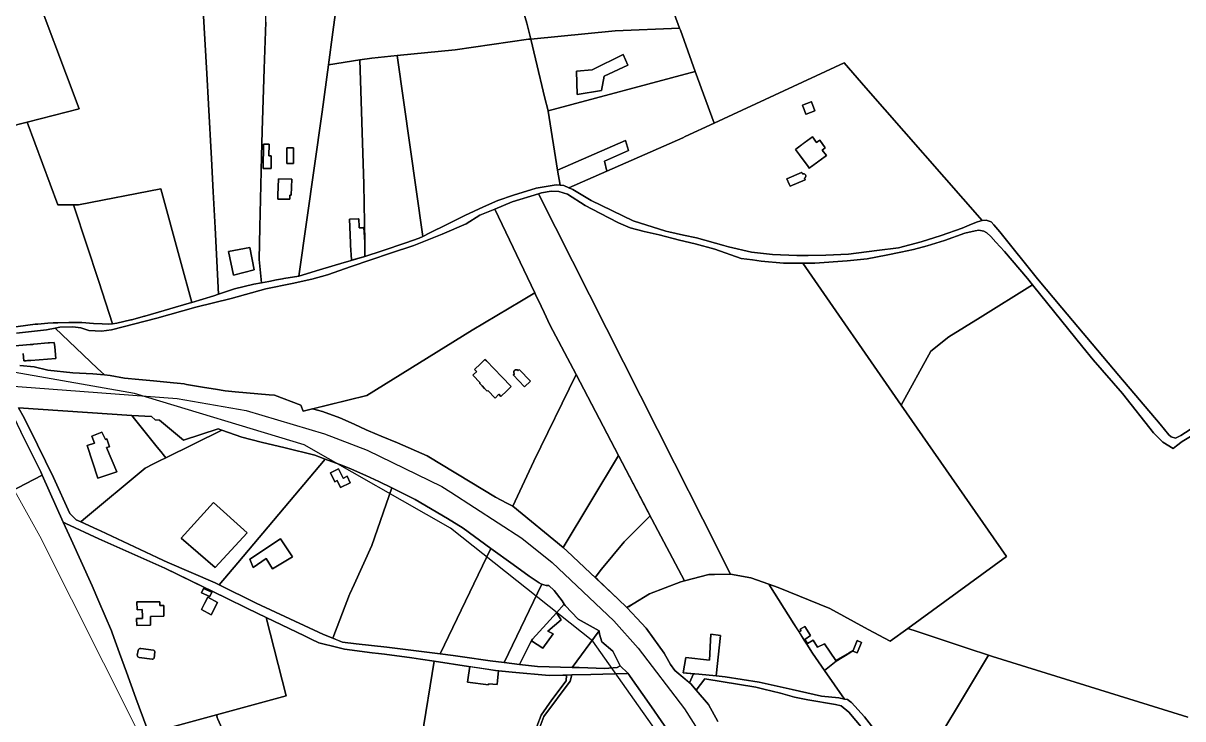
# Model space of a CAD drawing. Header units: metres. Extents: x 3 to 1027712, y 40 to 4430649.
# Drawn here: x 511568 to 512282, y 4410487 to 4410915 of the extents above; entities that cross this region are included whole.
import ezdxf

# ---------------------------------------------------------------- set-up
doc = ezdxf.new("R2010")
doc.units = ezdxf.units.M
doc.header["$MEASUREMENT"] = 0
doc.layers.add('A.ES.SDGC.CP.07003.cadastralparcel — CadastralParcel', color=1, linetype='Continuous')
doc.layers.add('Carreteras_5_km', color=2, linetype='Continuous', lineweight=30)
doc.layers.add('Tuberias_distribucion_agua_ABAQUA', color=5, linetype='Continuous', lineweight=30)
doc.layers.add('Zonas_Interes_Minero_5_km', color=7, linetype='Continuous', lineweight=9, true_color=0xc0fac1)

msp = doc.modelspace()

# ---------------------------------------------------------------- linework, layer by layer
at = {"layer": 'A.ES.SDGC.CP.07003.cadastralparcel — CadastralParcel', "color": 7, "linetype": 'Continuous', "flags": 128}
for points in [[(511714.6, 4410824.81), (511714.78, 4410833.36), (511715.31, 4410849.22), (511716.59, 4410887.42), (511717.54, 4410916.02), (511718.47, 4410989.74), (511720.24, 4410994.45), (511772.91, 4411000.06), (511766.67, 4410967.48), (511758.79, 4410909.95), (511756.1, 4410889.89), (511752.22, 4410860.9), (511737.93, 4410759.78), (511728.52, 4410758.19), (511727.86, 4410758.08), (511724.06, 4410757.37), (511719.41, 4410756.5), (511714.89, 4410755.65), (511713.41, 4410769.99), (511713.84, 4410789.95), (511714.59, 4410824.4), (511714.6, 4410824.81)], [(511878.25, 4410915.54), (511860.88, 4410975.21), (511888.29, 4410977.3), (511946.19, 4410983.74), (511972.3, 4410912.42), (511932.65, 4410910.84), (511880.62, 4410905.69), (511878.25, 4410915.54)], [(511756.1, 4410889.89), (511758.79, 4410909.95), (511766.67, 4410967.48), (511769.11, 4410967.69), (511771.07, 4410967.86), (511773.78, 4410968.09), (511777.84, 4410968.45), (511820.73, 4410972.15), (511860.88, 4410975.21), (511878.25, 4410915.54), (511880.62, 4410905.69), (511879.18, 4410905.54), (511834.16, 4410898.98), (511798.39, 4410895.5), (511782.89, 4410893.98), (511775.5, 4410892.85), (511756.1, 4410889.89)], [(511490.37, 4410905.31), (511486.46, 4410918.47), (511572.05, 4410944.22), (511602.66, 4410862.71), (511570.47, 4410854.51), (511508.98, 4410838.83), (511505.06, 4410855.46), (511504.5, 4410857.81), (511492.36, 4410898.63), (511490.37, 4410905.31)], [(511886.47, 4410881.44), (511880.62, 4410905.69), (511932.65, 4410910.84), (511972.3, 4410912.42), (511972.78, 4410911.09), (511981.96, 4410885.77), (511891.31, 4410861.48), (511889.2, 4410870.17), (511886.69, 4410880.55), (511886.47, 4410881.44)], [(511814.22, 4410784.15), (511798.39, 4410895.5), (511834.16, 4410898.98), (511879.18, 4410905.54), (511880.62, 4410905.69), (511886.47, 4410881.44), (511886.69, 4410880.55), (511889.2, 4410870.17), (511891.31, 4410861.48), (511891.38, 4410861.18), (511897.23, 4410824.96), (511898.74, 4410815.63), (511896.34, 4410815.86), (511883.91, 4410813.86), (511870.14, 4410809.65), (511860.37, 4410806.32), (511851.49, 4410802.33), (511840.16, 4410797), (511829.06, 4410791.46), (511818.62, 4410786.35), (511814.22, 4410784.15)], [(511940.46, 4410889.61), (511925.77, 4410882.74), (511924.21, 4410873.99), (511909.2, 4410871.49), (511908.89, 4410885.86), (511918.58, 4410886.8), (511937.65, 4410896.17), (511940.46, 4410889.61)], [(511940.46, 4410889.61), (511937.65, 4410896.17), (511918.58, 4410886.8), (511908.89, 4410885.86), (511909.2, 4410871.49), (511924.21, 4410873.99), (511925.77, 4410882.74), (511940.46, 4410889.61)], [(511769.76, 4410778.74), (511770.26, 4410769.67), (511770.26, 4410769.46), (511770.05, 4410769.4), (511769.5, 4410769.22), (511765.8, 4410768.18), (511750.67, 4410763.49), (511737.93, 4410759.78), (511752.22, 4410860.9), (511756.1, 4410889.89), (511775.5, 4410892.85), (511777.91, 4410816.31), (511778.41, 4410780.55), (511777.91, 4410789.56), (511777.61, 4410789.55), (511777.32, 4410789.53), (511775.1, 4410789.44), (511774.97, 4410790.14), (511774.87, 4410795.05), (511774.53, 4410795.03), (511769.1, 4410794.81), (511769.59, 4410780.16), (511769.76, 4410778.74)], [(511777.91, 4410816.31), (511775.5, 4410892.85), (511782.89, 4410893.98), (511798.39, 4410895.5), (511814.22, 4410784.15), (511811.96, 4410783.02), (511803.75, 4410780.14), (511789.09, 4410775.26), (511778.54, 4410771.73), (511778.41, 4410780.55), (511777.91, 4410816.31)], [(511906.56, 4410812.98), (511904.11, 4410814.05), (511927.48, 4410824.34), (511974.34, 4410844.95), (511975.76, 4410845.61), (511993.54, 4410853.85), (512073.71, 4410890.98), (512087.06, 4410875.72), (512158.65, 4410793.86), (512155.76, 4410793.19), (512151.99, 4410791.64), (512146.22, 4410789.21), (512133.34, 4410784.77), (512121.13, 4410780.78), (512107.14, 4410777.23), (512093.81, 4410775.45), (512076.36, 4410773.26), (512062.37, 4410772.59), (512051.5, 4410772.46), (512044.61, 4410772.37), (512029.52, 4410773.03), (512016.64, 4410774.37), (512002.53, 4410777.84), (511999.54, 4410778.58), (511982.67, 4410783.24), (511974.64, 4410785.03), (511970.14, 4410786.04), (511965.68, 4410787.03), (511963.79, 4410787.46), (511943.81, 4410793.67), (511917.88, 4410806.32), (511906.56, 4410812.98)], [(511897.23, 4410824.96), (511891.38, 4410861.18), (511891.31, 4410861.48), (511981.96, 4410885.77), (511993.54, 4410853.85), (511975.76, 4410845.61), (511974.34, 4410844.95), (511927.48, 4410824.34), (511926.14, 4410830.49), (511940.83, 4410837.05), (511938.96, 4410843.3), (511897.23, 4410824.96)], [(512048.22, 4410864.18), (512047.92, 4410865), (512053.42, 4410867.03), (512053.55, 4410867.07), (512055.62, 4410861.44), (512050.25, 4410859.47), (512049.99, 4410859.37), (512048.32, 4410863.91), (512048.22, 4410864.18)], [(512047.92, 4410865), (512048.22, 4410864.18), (512048.32, 4410863.91), (512049.99, 4410859.37), (512050.25, 4410859.47), (512055.62, 4410861.44), (512053.55, 4410867.07), (512053.42, 4410867.03), (512047.92, 4410865)], [(511517.74, 4410799.61), (511508.98, 4410838.83), (511570.47, 4410854.51), (511589.43, 4410803.62), (511599.19, 4410803.62), (511599.57, 4410802.47), (511614.68, 4410756.34), (511623.17, 4410730.41), (511620.49, 4410730.08), (511616.71, 4410730.3), (511611.38, 4410730.52), (511604.28, 4410731.18), (511596.28, 4410731.18), (511589.42, 4410731.03), (511586.51, 4410730.96), (511583.21, 4410730.7), (511577.2, 4410730.22), (511575.41, 4410730.08), (511558.98, 4410727.86), (511534.47, 4410724.66), (511517.74, 4410799.61)], [(511715.95, 4410826.02), (511716.03, 4410840.98), (511719.52, 4410840.96), (511719.48, 4410833.79), (511720.83, 4410833.78), (511720.79, 4410826), (511715.95, 4410826.02)], [(511715.95, 4410826.02), (511720.79, 4410826), (511720.83, 4410833.78), (511719.48, 4410833.79), (511719.52, 4410840.96), (511716.03, 4410840.98), (511715.95, 4410826.02)], [(511734.59, 4410838.66), (511734.5, 4410829.12), (511730.43, 4410829.16), (511730.53, 4410838.7), (511734.59, 4410838.66)], [(511734.59, 4410838.66), (511730.53, 4410838.7), (511730.43, 4410829.16), (511734.5, 4410829.12), (511734.59, 4410838.66)], [(511927.48, 4410824.34), (511904.11, 4410814.05), (511901, 4410815.42), (511898.74, 4410815.63), (511897.23, 4410824.96), (511938.96, 4410843.3), (511940.83, 4410837.05), (511926.14, 4410830.49), (511927.48, 4410824.34)], [(512046.42, 4410839.77), (512048.48, 4410841.28), (512054.2, 4410845.48), (512056.71, 4410842.05), (512057.52, 4410842.64), (512058.61, 4410843.44), (512062.06, 4410838.74), (512060.97, 4410837.94), (512060.16, 4410837.35), (512062.68, 4410833.93), (512054.9, 4410828.22), (512052.15, 4410826.21), (512051.39, 4410827.24), (512049.64, 4410829.63), (512047.82, 4410832.12), (512046.19, 4410834.33), (512043.68, 4410837.76), (512043.82, 4410837.87), (512046.42, 4410839.77)], [(512043.68, 4410837.76), (512051.39, 4410827.24), (512052.15, 4410826.21), (512062.68, 4410833.93), (512060.16, 4410837.35), (512062.06, 4410838.74), (512058.61, 4410843.44), (512056.71, 4410842.05), (512054.2, 4410845.48), (512043.82, 4410837.87), (512043.68, 4410837.76)], [(511732.29, 4410809.53), (511732.22, 4410807.06), (511724.88, 4410807.13), (511724.95, 4410809.62), (511725.3, 4410819.54), (511733.41, 4410819.39), (511733.49, 4410819.39), (511733.12, 4410809.52), (511733.02, 4410809.52), (511732.29, 4410809.53)], [(511732.29, 4410809.53), (511733.02, 4410809.52), (511733.12, 4410809.52), (511733.49, 4410819.39), (511733.41, 4410819.39), (511725.3, 4410819.54), (511724.95, 4410809.62), (511724.88, 4410807.13), (511732.22, 4410807.06), (511732.29, 4410809.53)], [(512039.78, 4410816.43), (512038.4, 4410819.62), (512047.41, 4410823.53), (512047.57, 4410823.6), (512047.98, 4410822.66), (512048.46, 4410822.78), (512048.96, 4410822.73), (512049.41, 4410822.52), (512049.77, 4410822.17), (512049.99, 4410821.72), (512050.05, 4410821.22), (512049.93, 4410820.73), (512049.67, 4410820.31), (512049.27, 4410820), (512049.16, 4410819.95), (512049.56, 4410819.01), (512040.39, 4410815.03), (512039.78, 4410816.43)], [(512038.4, 4410819.62), (512039.78, 4410816.43), (512040.39, 4410815.03), (512049.56, 4410819.01), (512049.16, 4410819.95), (512049.27, 4410820), (512049.67, 4410820.31), (512049.93, 4410820.73), (512050.05, 4410821.22), (512049.99, 4410821.72), (512049.77, 4410822.17), (512049.41, 4410822.52), (512048.96, 4410822.73), (512048.46, 4410822.78), (512047.98, 4410822.66), (512047.57, 4410823.6), (512047.41, 4410823.53), (512038.4, 4410819.62)], [(511599.57, 4410802.47), (511599.19, 4410803.62), (511602.12, 4410803.62), (511652.86, 4410813.37), (511664.83, 4410769.69), (511672.01, 4410743.51), (511670.35, 4410742.99), (511643.04, 4410735), (511642.91, 4410734.96), (511634.75, 4410732.81), (511634.48, 4410732.74), (511625.82, 4410730.74), (511623.17, 4410730.41), (511614.68, 4410756.34), (511599.57, 4410802.47)], [(511883.1, 4410749.43), (511858.45, 4410800.98), (511869.32, 4410805.44), (511885.36, 4410810.39), (511969.16, 4410644.63), (511986.61, 4410610.09), (512003.71, 4410576.26), (511993.71, 4410576.03), (511990.42, 4410575.95), (511975.25, 4410572.02), (511955.27, 4410610.11), (511934.9, 4410648.94), (511908.57, 4410699.13), (511892.5, 4410729.76), (511888.89, 4410737.31), (511885.19, 4410745.04), (511884.07, 4410747.4), (511883.1, 4410749.43)], [(511969.16, 4410644.63), (511885.36, 4410810.39), (511887.3, 4410810.99), (511893.3, 4410812.1), (511897.96, 4410811.87), (511903.29, 4410810.1), (511914.08, 4410803.17), (511923.19, 4410798.51), (511934.74, 4410792.52), (511941.84, 4410789.42), (511950.5, 4410787.2), (511959.83, 4410785.2), (511972.26, 4410781.87), (511981.81, 4410779.65), (511994.02, 4410776.33), (512010.23, 4410770.56), (512017.28, 4410769.66), (512022.45, 4410769), (512036.21, 4410767.67), (512048.23, 4410767.67), (512108.84, 4410680.34), (512125.26, 4410656.68), (512173.61, 4410587.02), (512112.8, 4410542.72), (512102.08, 4410534.91), (512088.53, 4410542.23), (512064.83, 4410555.03), (512032.94, 4410567.9), (512027.24, 4410569.99), (512016.19, 4410574.02), (512003.71, 4410576.26), (511986.61, 4410610.09), (511969.16, 4410644.63)], [(511618.12, 4410698.86), (511613.87, 4410702.9), (511596.19, 4410719.73), (511587.78, 4410727.74), (511590.74, 4410728.3), (511598.73, 4410728.52), (511603.62, 4410727.85), (511608.5, 4410726.3), (511616.27, 4410725.86), (511622.49, 4410726.74), (511650.43, 4410733.92), (511674.41, 4410740.57), (511696.17, 4410745.9), (511717.49, 4410751.89), (511733.7, 4410755.22), (511745.91, 4410757.88), (511755.46, 4410760.54), (511770.11, 4410765.64), (511794.26, 4410773.93), (511808.7, 4410778.59), (511826.02, 4410785.47), (511840.89, 4410791.91), (511849.33, 4410797.23), (511858.45, 4410800.98), (511883.1, 4410749.43), (511874.97, 4410744.6), (511844.58, 4410726.53), (511779.71, 4410686.12), (511740.57, 4410676.65), (511739.11, 4410680.31), (511722.82, 4410686.34), (511719.57, 4410686.63), (511698.55, 4410688.48), (511692.55, 4410689), (511686.61, 4410690.01), (511679.73, 4410691.18), (511668.6, 4410693.08), (511667.16, 4410693.32), (511662.94, 4410693.77), (511660.76, 4410694), (511648.31, 4410695.33), (511639.25, 4410696.09), (511630.46, 4410696.83), (511621.64, 4410698.54), (511618.12, 4410698.86)], [(511778.43, 4410779.26), (511778.53, 4410772.51), (511778.54, 4410771.73), (511770.26, 4410769.46), (511770.26, 4410769.67), (511769.76, 4410778.74), (511769.59, 4410780.16), (511769.1, 4410794.81), (511774.53, 4410795.03), (511774.87, 4410795.05), (511774.97, 4410790.14), (511775.1, 4410789.44), (511777.32, 4410789.53), (511777.61, 4410789.55), (511777.91, 4410789.56), (511778.41, 4410780.55), (511778.41, 4410780.36), (511778.43, 4410779.26)], [(512108.84, 4410680.34), (512048.23, 4410767.67), (512055.52, 4410767.67), (512075.45, 4410769.05), (512087.88, 4410770.39), (512099.43, 4410772.6), (512108.53, 4410774.38), (512116.3, 4410776.15), (512124.74, 4410778.37), (512135.4, 4410781.7), (512148.06, 4410786.13), (512154.27, 4410787.68), (512156.49, 4410787.91), (512159.6, 4410787.46), (512161.6, 4410786.36), (512164.04, 4410784.13), (512167.15, 4410780.58), (512172.48, 4410774.82), (512186.52, 4410758.26), (512189.66, 4410754.37), (512157.36, 4410734.24), (512138.18, 4410722.28), (512127, 4410713.48), (512108.84, 4410680.34)], [(511694.56, 4410774.86), (511707.66, 4410777.32), (511710.28, 4410763.6), (511697.53, 4410760.24), (511694.56, 4410774.86)], [(511694.56, 4410774.86), (511697.53, 4410760.24), (511710.28, 4410763.6), (511707.66, 4410777.32), (511694.56, 4410774.86)], [(511826.8, 4410643.08), (511816.9, 4410649.04), (511798.57, 4410657.09), (511788.65, 4410661.18), (511780.71, 4410664.46), (511779.29, 4410665.12), (511772.01, 4410668.48), (511763.12, 4410672.45), (511752.4, 4410676.3), (511746.18, 4410678.01), (511779.71, 4410686.12), (511844.58, 4410726.53), (511874.97, 4410744.6), (511883.1, 4410749.43), (511884.07, 4410747.4), (511885.19, 4410745.04), (511888.89, 4410737.31), (511892.5, 4410729.76), (511908.57, 4410699.13), (511882.59, 4410645.84), (511869.54, 4410617.98), (511865.93, 4410619.95), (511859, 4410623.71), (511835.53, 4410637.82), (511832.49, 4410639.65), (511826.8, 4410643.08)], [(511847.39, 4410700.9), (511847.21, 4410701.09), (511846.1, 4410702.23), (511849.72, 4410705.75), (511852.49, 4410708.44), (511853.44, 4410707.46), (511858.21, 4410702.57), (511862.95, 4410697.7), (511868.67, 4410691.82), (511865.9, 4410689.13), (511862.29, 4410685.6), (511861, 4410686.93), (511858.67, 4410684.66), (511854.24, 4410689.21), (511854.03, 4410689.01), (511853.88, 4410688.86), (511852.2, 4410690.58), (511850.67, 4410692.16), (511849.13, 4410693.74), (511849.49, 4410694.08), (511845.06, 4410698.63), (511845.49, 4410699.05), (511847.39, 4410700.9)], [(511845.06, 4410698.63), (511849.49, 4410694.08), (511849.13, 4410693.74), (511850.67, 4410692.16), (511852.2, 4410690.58), (511853.88, 4410688.86), (511854.03, 4410689.01), (511854.24, 4410689.21), (511858.67, 4410684.66), (511861, 4410686.93), (511862.29, 4410685.6), (511865.9, 4410689.13), (511868.67, 4410691.82), (511862.95, 4410697.7), (511858.21, 4410702.57), (511853.44, 4410707.46), (511852.49, 4410708.44), (511849.72, 4410705.75), (511846.1, 4410702.23), (511847.21, 4410701.09), (511847.39, 4410700.9), (511845.49, 4410699.05), (511845.06, 4410698.63)], [(511900.63, 4410592.62), (511869.54, 4410617.98), (511882.59, 4410645.84), (511908.57, 4410699.13), (511934.7, 4410649.31), (511900.63, 4410592.62)], [(511876.77, 4410691.6), (511869.91, 4410698.88), (511870.64, 4410699.57), (511870.57, 4410699.64), (511870.51, 4410699.73), (511870.45, 4410699.82), (511870.4, 4410699.91), (511870.36, 4410700), (511870.32, 4410700.1), (511870.29, 4410700.2), (511870.26, 4410700.3), (511870.25, 4410700.4), (511870.24, 4410700.51), (511870.23, 4410700.61), (511870.24, 4410700.72), (511870.25, 4410700.82), (511870.27, 4410700.92), (511870.3, 4410701.03), (511870.33, 4410701.13), (511870.37, 4410701.22), (511870.42, 4410701.32), (511870.47, 4410701.41), (511870.53, 4410701.49), (511870.6, 4410701.57), (511870.67, 4410701.65), (511870.74, 4410701.72), (511870.82, 4410701.79), (511870.91, 4410701.85), (511871, 4410701.9), (511871.09, 4410701.95), (511871.19, 4410701.99), (511871.29, 4410702.03), (511871.39, 4410702.05), (511871.49, 4410702.07), (511871.6, 4410702.09), (511871.7, 4410702.09), (511871.8, 4410702.09), (511871.91, 4410702.08), (511872.01, 4410702.07), (511872.11, 4410702.05), (511872.21, 4410702.02), (511872.31, 4410701.98), (511872.41, 4410701.93), (511872.5, 4410701.88), (511872.59, 4410701.83), (511872.67, 4410701.77), (511872.75, 4410701.7), (511872.83, 4410701.62), (511873.55, 4410702.31), (511880.41, 4410695.03), (511876.77, 4410691.6)], [(511876.77, 4410691.6), (511880.41, 4410695.03), (511873.55, 4410702.31), (511872.83, 4410701.62), (511872.75, 4410701.7), (511872.67, 4410701.77), (511872.59, 4410701.83), (511872.5, 4410701.88), (511872.41, 4410701.93), (511872.31, 4410701.98), (511872.21, 4410702.02), (511872.11, 4410702.05), (511872.01, 4410702.07), (511871.91, 4410702.08), (511871.8, 4410702.09), (511871.7, 4410702.09), (511871.6, 4410702.09), (511871.49, 4410702.07), (511871.39, 4410702.05), (511871.29, 4410702.03), (511871.19, 4410701.99), (511871.09, 4410701.95), (511871, 4410701.9), (511870.91, 4410701.85), (511870.82, 4410701.79), (511870.74, 4410701.72), (511870.67, 4410701.65), (511870.6, 4410701.57), (511870.53, 4410701.49), (511870.47, 4410701.41), (511870.42, 4410701.32), (511870.37, 4410701.22), (511870.33, 4410701.13), (511870.3, 4410701.03), (511870.27, 4410700.92), (511870.25, 4410700.82), (511870.24, 4410700.72), (511870.23, 4410700.61), (511870.24, 4410700.51), (511870.25, 4410700.4), (511870.26, 4410700.3), (511870.29, 4410700.2), (511870.32, 4410700.1), (511870.36, 4410700), (511870.4, 4410699.91), (511870.45, 4410699.82), (511870.51, 4410699.73), (511870.57, 4410699.64), (511870.64, 4410699.57), (511869.91, 4410698.88), (511876.77, 4410691.6)], [(511562.08, 4410673.21), (511566.63, 4410663.76), (511578.89, 4410639.26), (511579.8, 4410637.21), (511534.28, 4410613.51), (511492.58, 4410591.79), (511421.27, 4410554.65), (511419.28, 4410559.56), (511413.3, 4410571.69), (511401.48, 4410595.19), (511399.85, 4410598.47), (511389, 4410620.29), (511382.68, 4410633.27), (511372.06, 4410654.04), (511367.21, 4410665.24), (511398.34, 4410675.67), (511429.09, 4410685.97), (511450.24, 4410684.06), (511474.26, 4410681.79), (511481.84, 4410681.08), (511496.33, 4410679.55), (511519.3, 4410677.41), (511541.4, 4410675.24), (511562.08, 4410673.21)], [(511565.18, 4410678.7), (511635.03, 4410673.98), (511649.84, 4410655.43), (511653.62, 4410650.68), (511654.28, 4410649.86), (511655.9, 4410647.83), (511652.56, 4410646.18), (511648.46, 4410644.16), (511643.22, 4410641.57), (511605.31, 4410609.83), (511603.6, 4410608.4), (511600.76, 4410609.7), (511599.36, 4410611.1), (511596.87, 4410613.58), (511586.71, 4410635.69), (511571.94, 4410665.95), (511569.41, 4410671.12), (511568.77, 4410672.44), (511565.18, 4410678.7)], [(511635.03, 4410673.98), (511647.14, 4410673.21), (511649.34, 4410671.16), (511652, 4410671.08), (511666.74, 4410658.7), (511688.08, 4410665.69), (511690.42, 4410664.9), (511655.9, 4410647.83), (511654.28, 4410649.86), (511653.62, 4410650.68), (511649.84, 4410655.43), (511635.03, 4410673.98)], [(511754.12, 4410647.09), (511700.19, 4410583.12), (511688.8, 4410569.61), (511686.27, 4410570.86), (511656.77, 4410583.65), (511654.58, 4410584.61), (511650.52, 4410586.51), (511615.71, 4410602.83), (511613.79, 4410603.71), (511603.6, 4410608.4), (511605.31, 4410609.83), (511643.22, 4410641.57), (511648.46, 4410644.16), (511652.56, 4410646.18), (511655.9, 4410647.83), (511690.42, 4410664.9), (511702.71, 4410660.59), (511714.6, 4410657.53), (511729.47, 4410654), (511747.74, 4410649.39), (511754.12, 4410647.09)], [(511619.37, 4410654.16), (511625.85, 4410639.16), (511614.08, 4410635.24), (511607.43, 4410655.52), (511612.03, 4410656.89), (511610.33, 4410661.15), (511616.64, 4410663.71), (511618.86, 4410659.1), (511619.71, 4410659.45), (511621.25, 4410654.67), (511619.37, 4410654.16)], [(511610.33, 4410661.15), (511612.03, 4410656.89), (511607.43, 4410655.52), (511614.08, 4410635.24), (511625.85, 4410639.16), (511619.37, 4410654.16), (511621.25, 4410654.67), (511619.71, 4410659.45), (511618.86, 4410659.1), (511616.64, 4410663.71), (511610.33, 4410661.15)], [(511795.16, 4410629.38), (511782.76, 4410593.76), (511771.87, 4410569.83), (511769.3, 4410564.19), (511769.08, 4410563.6), (511758.73, 4410536.73), (511753.08, 4410539.04), (511711.68, 4410558.32), (511688.8, 4410569.61), (511700.19, 4410583.12), (511754.12, 4410647.09), (511764.81, 4410643.21), (511770.22, 4410640.86), (511779.07, 4410637), (511787.16, 4410633.19), (511795.16, 4410629.38)], [(511900.63, 4410592.62), (511934.7, 4410649.31), (511934.9, 4410648.94), (511954.18, 4410612.18), (511939.33, 4410597.38), (511938.18, 4410596.13), (511924.18, 4410579.38), (511920.34, 4410574.21), (511917.54, 4410576.83), (511902.98, 4410590.54), (511900.81, 4410592.47), (511900.63, 4410592.62)], [(511769.51, 4410632.43), (511763.57, 4410629.49), (511761.43, 4410633.81), (511759.99, 4410633.1), (511757.31, 4410638.51), (511762.24, 4410640.97), (511765.08, 4410635.23), (511765.33, 4410635.36), (511767.53, 4410636.45), (511769.51, 4410632.43)], [(511759.99, 4410633.1), (511761.43, 4410633.81), (511763.57, 4410629.49), (511769.51, 4410632.43), (511767.53, 4410636.45), (511765.33, 4410635.36), (511765.08, 4410635.23), (511762.24, 4410640.97), (511757.31, 4410638.51), (511759.99, 4410633.1)], [(511769.08, 4410563.6), (511769.3, 4410564.19), (511771.87, 4410569.83), (511782.76, 4410593.76), (511795.16, 4410629.38), (511809.49, 4410622.21), (511829.41, 4410610.38), (511839.13, 4410604.6), (511855.98, 4410591.95), (511824.83, 4410527.11), (511791.95, 4410531.28), (511773.07, 4410533.35), (511764.74, 4410534.26), (511762.17, 4410535.32), (511758.73, 4410536.73), (511769.08, 4410563.6)], [(511686.31, 4410580.37), (511665.39, 4410598.27), (511685.31, 4410620.36), (511706.07, 4410601.62), (511686.31, 4410580.37)], [(511665.39, 4410598.27), (511686.31, 4410580.37), (511706.07, 4410601.62), (511685.31, 4410620.36), (511665.39, 4410598.27)], [(511955.27, 4410610.11), (511975.25, 4410572.02), (511973.02, 4410571.45), (511953.7, 4410564.04), (511943.76, 4410557.93), (511939.93, 4410555.58), (511934.57, 4410560.89), (511921.98, 4410572.68), (511920.34, 4410574.21), (511924.18, 4410579.38), (511938.18, 4410596.13), (511939.33, 4410597.38), (511954.18, 4410612.18), (511955.27, 4410610.11)], [(511672.93, 4410571.28), (511692.8, 4410561.59), (511706.17, 4410555.14), (511717.67, 4410549.59), (511729.97, 4410501.22), (511648.78, 4410479.14), (511646.52, 4410478.53), (511645.43, 4410478.1), (511644.19, 4410481.53), (511637.51, 4410499.94), (511631.71, 4410515.9), (511627.51, 4410527.47), (511622.96, 4410540.02), (511622.47, 4410541.36), (511614.72, 4410559.42), (511610.64, 4410568.92), (511597.58, 4410597.58), (511592.65, 4410608.19), (511594.44, 4410607.37), (511614.77, 4410598.04), (511655.43, 4410579.81), (511672.93, 4410571.28)], [(511717.82, 4410585.76), (511709.75, 4410580.39), (511707.66, 4410585.47), (511726.49, 4410598.01), (511733.97, 4410586.96), (511725.65, 4410581.89), (511721.71, 4410579.49), (511717.82, 4410585.76)], [(511707.66, 4410585.47), (511709.75, 4410580.39), (511717.82, 4410585.76), (511721.71, 4410579.49), (511725.65, 4410581.89), (511733.97, 4410586.96), (511726.49, 4410598.01), (511707.66, 4410585.47)], [(511887.5, 4410569.97), (511864.33, 4410521.82), (511855.63, 4410522.91), (511838.68, 4410525.3), (511834.4, 4410525.9), (511832.98, 4410526.08), (511824.83, 4410527.11), (511855.98, 4410591.95), (511869.78, 4410582.1), (511879.73, 4410575.04), (511885.86, 4410570.83), (511887.19, 4410570.07), (511887.5, 4410569.97)], [(511978.43, 4410509.2), (511969.42, 4410516.92), (511966.65, 4410520.62), (511962.77, 4410527.58), (511951.67, 4410543), (511945.99, 4410549.01), (511939.93, 4410555.58), (511941.2, 4410556.36), (511943.76, 4410557.93), (511953.7, 4410564.04), (511973.02, 4410571.45), (511975.25, 4410572.02), (511990.42, 4410575.95), (511993.71, 4410576.03), (512003.71, 4410576.26), (512016.19, 4410574.02), (512027.24, 4410569.99), (512042.7, 4410545.57), (512048.98, 4410535.66), (512050.57, 4410533.14), (512054.06, 4410527.64), (512061.53, 4410516.98), (512073.94, 4410499.28), (512070.28, 4410499.96), (512059.66, 4410501.18), (512041.68, 4410505.26), (512021.25, 4410509.75), (512000.42, 4410513.02), (511994.91, 4410513.57), (511997.47, 4410538.41), (511991.61, 4410539.2), (511991.4, 4410535.37), (511990.7, 4410523.19), (511976.12, 4410524.93), (511974.43, 4410515.45), (511980.94, 4410514.91), (511978.43, 4410509.2)], [(511679.21, 4410567.46), (511684.24, 4410565.15), (511682.96, 4410562.36), (511677.92, 4410564.69), (511679.21, 4410567.46)], [(511679.21, 4410567.46), (511677.92, 4410564.69), (511682.96, 4410562.36), (511684.24, 4410565.15), (511679.21, 4410567.46)], [(511901.32, 4410557.67), (511896.47, 4410552.36), (511890.3, 4410545.61), (511881.7, 4410536.17), (511881.18, 4410535.2), (511880.38, 4410533.62), (511873.7, 4410520.65), (511864.33, 4410521.82), (511887.5, 4410569.97), (511888.76, 4410569.55), (511890.21, 4410569.29), (511891.83, 4410569.29), (511895.14, 4410566.05), (511900.02, 4410559.76), (511901.32, 4410557.67)], [(511679.74, 4410558.12), (511681.77, 4410561.98), (511687.82, 4410558.78), (511683.84, 4410551.24), (511677.84, 4410554.54), (511679.74, 4410558.12)], [(511679.74, 4410558.12), (511677.84, 4410554.54), (511683.84, 4410551.24), (511687.82, 4410558.78), (511681.77, 4410561.98), (511679.74, 4410558.12)], [(511641.51, 4410549), (511641.49, 4410550.12), (511641.46, 4410554.36), (511638.24, 4410554.34), (511638.19, 4410559.11), (511652.32, 4410559.24), (511652.34, 4410556.96), (511654.76, 4410556.98), (511654.82, 4410550.24), (511646.48, 4410550.17), (511646.53, 4410544.74), (511638.02, 4410544.66), (511637.98, 4410548.97), (511641.51, 4410549)], [(511641.51, 4410549), (511637.98, 4410548.97), (511638.02, 4410544.66), (511646.53, 4410544.74), (511646.48, 4410550.17), (511654.82, 4410550.24), (511654.76, 4410556.98), (511652.34, 4410556.96), (511652.32, 4410559.24), (511638.19, 4410559.11), (511638.24, 4410554.34), (511641.46, 4410554.36), (511641.49, 4410550.12), (511641.51, 4410549)], [(511922.74, 4410541.24), (511906.18, 4410518.76), (511884.77, 4410519.26), (511873.7, 4410520.65), (511880.38, 4410533.62), (511881.18, 4410535.2), (511888.05, 4410530.72), (511894.46, 4410539.48), (511891.14, 4410541.1), (511899.43, 4410548.15), (511896.47, 4410552.36), (511901.32, 4410557.67), (511901.78, 4410556.87), (511909.79, 4410548.42), (511922.74, 4410541.24)], [(511687.09, 4410489.56), (511729.97, 4410501.22), (511717.67, 4410549.59), (511741.3, 4410538.18), (511745.45, 4410536.17), (511750.09, 4410533.94), (511761.97, 4410531.02), (511765.93, 4410530.06), (511782.95, 4410527.85), (511786.84, 4410527.35), (511790.56, 4410526.87), (511807.49, 4410524.68), (511812.86, 4410523.87), (511821.18, 4410522.61), (511813.68, 4410475.77), (511783.07, 4410463.52), (511768.51, 4410456.73), (511743.42, 4410443.24), (511713.89, 4410430.64), (511713.18, 4410430.34), (511699.43, 4410461.15), (511688.02, 4410486.89), (511687.8, 4410487.35), (511687.09, 4410489.56)], [(511888.05, 4410530.72), (511881.18, 4410535.2), (511881.7, 4410536.17), (511890.3, 4410545.61), (511896.47, 4410552.36), (511899.43, 4410548.15), (511891.14, 4410541.1), (511894.46, 4410539.48), (511888.05, 4410530.72)], [(511935.69, 4410519.69), (511933.79, 4410518.66), (511926.32, 4410518.06), (511910.47, 4410518.66), (511906.18, 4410518.76), (511922.74, 4410541.24), (511922.97, 4410539.25), (511924.35, 4410534.64), (511931.13, 4410528.77), (511935.69, 4410519.69)], [(511984.08, 4410514.65), (511974.43, 4410515.45), (511976.12, 4410524.93), (511990.7, 4410523.19), (511991.4, 4410535.37), (511991.61, 4410539.2), (511997.47, 4410538.41), (511994.91, 4410513.57), (511984.08, 4410514.65)], [(512077.13, 4410527.67), (512068.68, 4410522.68), (512061.53, 4410516.98), (512054.06, 4410527.64), (512050.57, 4410533.14), (512048.98, 4410535.66), (512045.85, 4410540.61), (512047.16, 4410541.46), (512046.53, 4410542.36), (512049.37, 4410544.02), (512049.38, 4410544), (512052.87, 4410538.34), (512049.43, 4410535.97), (512051.02, 4410533.42), (512054.53, 4410535.65), (512057.28, 4410531.18), (512061.45, 4410533.26), (512068.46, 4410523.01), (512076.8, 4410527.82), (512076.78, 4410527.83), (512079.22, 4410529.24), (512081.6, 4410535.29), (512084.3, 4410534.23), (512081.76, 4410527.74), (512079.05, 4410528.81), (512077.13, 4410527.67)], [(511649.22, 4410528.45), (511648.7, 4410524.43), (511648.39, 4410524.08), (511648.3, 4410524.01), (511648, 4410523.87), (511647.55, 4410523.83), (511639.51, 4410524.88), (511639.04, 4410525.06), (511638.75, 4410525.31), (511638.67, 4410525.4), (511638.46, 4410525.85), (511638.4, 4410526.23), (511638.83, 4410529.3), (511639.09, 4410529.81), (511639.5, 4410530.2), (511640.02, 4410530.44), (511640.59, 4410530.5), (511648.3, 4410529.5), (511648.73, 4410529.28), (511649.05, 4410528.91), (511649.22, 4410528.45)], [(511649.22, 4410528.45), (511649.05, 4410528.91), (511648.73, 4410529.28), (511648.3, 4410529.5), (511640.59, 4410530.5), (511640.02, 4410530.44), (511639.5, 4410530.2), (511639.09, 4410529.81), (511638.83, 4410529.3), (511638.4, 4410526.23), (511638.46, 4410525.85), (511638.67, 4410525.4), (511638.75, 4410525.31), (511639.04, 4410525.06), (511639.51, 4410524.88), (511647.55, 4410523.83), (511648, 4410523.87), (511648.3, 4410524.01), (511648.39, 4410524.08), (511648.7, 4410524.43), (511649.22, 4410528.45)], [(511842.16, 4410512.51), (511842.35, 4410513.98), (511843.07, 4410519.31), (511854.09, 4410517.64), (511858.91, 4410516.91), (511860.9, 4410516.73), (511860.09, 4410510.68), (511859.88, 4410508.28), (511854.73, 4410508.77), (511854.63, 4410508.02), (511841.79, 4410509.66), (511842.16, 4410512.51)], [(511991.03, 4410438.34), (511970.3, 4410434.83), (511942.94, 4410431.48), (511931.97, 4410430.14), (511885.21, 4410425.63), (511884.62, 4410437.28), (511883.61, 4410456), (511886.27, 4410481.92), (511888.8, 4410488.47), (511904.97, 4410510.33), (511905.88, 4410514.18), (511917.63, 4410514.46), (511939.76, 4410515.06), (511940.41, 4410515.15), (511955.08, 4410494.47), (511972.86, 4410468.58), (511981.59, 4410455.44), (511991.03, 4410438.34)], [(511687.8, 4410487.35), (511688.02, 4410486.89), (511699.43, 4410461.15), (511713.18, 4410430.34), (511713.43, 4410429.77), (511707.52, 4410427.09), (511682.41, 4410416.38), (511669.64, 4410411.3), (511669.53, 4410411.63), (511667.76, 4410416.6), (511667.3, 4410417.85), (511667.31, 4410417.85), (511649.67, 4410467.13), (511646.25, 4410476.83), (511645.65, 4410478.19), (511646.52, 4410478.53), (511648.78, 4410479.14), (511687.09, 4410489.56), (511687.8, 4410487.35)]]:
    msp.add_lwpolyline(points, close=True, dxfattribs=at)
for points in [[(512295.37, 4410670.82), (512280.93, 4410661.5), (512277.6, 4410659.95), (512274.94, 4410660.84), (512273.61, 4410661.95), (512268.28, 4410668.6), (512242.74, 4410698.56), (512236.23, 4410706.3), (512207.72, 4410740.17), (512192.63, 4410758.14), (512169.53, 4410786.98), (512165.75, 4410791.39), (512164.2, 4410793.19), (512161.09, 4410794.08), (512158.65, 4410793.86), (512087.06, 4410875.72), (512073.71, 4410890.98), (511993.54, 4410853.85), (511981.96, 4410885.77), (511972.78, 4410911.09), (511972.3, 4410912.42), (511946.19, 4410983.74)], [(511678.96, 4410923.26), (511681.11, 4410884.37), (511682.15, 4410865.6), (511684.01, 4410831.94), (511685.08, 4410811.51), (511686.23, 4410789.46), (511688.37, 4410748.61), (511685.45, 4410747.65), (511672.01, 4410743.51), (511664.83, 4410769.69), (511652.86, 4410813.37), (511602.12, 4410803.62), (511599.19, 4410803.62), (511589.43, 4410803.62), (511570.47, 4410854.51), (511602.66, 4410862.71), (511572.05, 4410944.22)], [(511717.54, 4410916.02), (511716.59, 4410887.42), (511715.31, 4410849.22), (511714.78, 4410833.36), (511714.6, 4410824.81), (511714.59, 4410824.4), (511713.84, 4410789.95), (511713.41, 4410769.99), (511714.89, 4410755.65), (511710.09, 4410754.75), (511698.32, 4410751.87), (511688.37, 4410748.61), (511686.23, 4410789.46), (511685.08, 4410811.51), (511684.01, 4410831.94), (511682.15, 4410865.6), (511681.11, 4410884.37), (511678.96, 4410923.26)], [(511558.98, 4410727.86), (511575.41, 4410730.08), (511577.2, 4410730.22), (511583.21, 4410730.7), (511586.51, 4410730.96), (511589.42, 4410731.03), (511596.28, 4410731.18), (511604.28, 4410731.18), (511611.38, 4410730.52), (511616.71, 4410730.3), (511620.49, 4410730.08), (511623.17, 4410730.41), (511625.82, 4410730.74), (511634.48, 4410732.74), (511634.75, 4410732.81), (511642.91, 4410734.96), (511643.04, 4410735), (511670.35, 4410742.99), (511672.01, 4410743.51), (511685.45, 4410747.65), (511688.37, 4410748.61), (511698.32, 4410751.87), (511710.09, 4410754.75), (511714.89, 4410755.65), (511719.41, 4410756.5), (511724.06, 4410757.37), (511727.86, 4410758.08), (511728.52, 4410758.19), (511737.93, 4410759.78), (511737.93, 4410759.78), (511750.67, 4410763.49), (511765.8, 4410768.18), (511769.5, 4410769.22), (511770.05, 4410769.4), (511778.54, 4410771.73), (511789.09, 4410775.26), (511803.75, 4410780.14), (511811.96, 4410783.02), (511814.22, 4410784.15), (511818.62, 4410786.35), (511829.06, 4410791.46), (511840.16, 4410797), (511851.49, 4410802.33), (511860.37, 4410806.32), (511870.14, 4410809.65), (511883.91, 4410813.86), (511896.34, 4410815.86), (511898.74, 4410815.63), (511901, 4410815.42), (511904.11, 4410814.05), (511906.56, 4410812.98), (511917.88, 4410806.32), (511943.81, 4410793.67), (511963.79, 4410787.46), (511965.68, 4410787.03), (511970.14, 4410786.04), (511974.64, 4410785.03), (511982.67, 4410783.24), (511999.54, 4410778.58), (512002.53, 4410777.84), (512016.64, 4410774.37), (512029.52, 4410773.03), (512044.61, 4410772.37), (512051.5, 4410772.46), (512062.37, 4410772.59), (512076.36, 4410773.26), (512093.81, 4410775.45), (512107.14, 4410777.23), (512121.13, 4410780.78), (512133.34, 4410784.77), (512146.22, 4410789.21), (512151.99, 4410791.64), (512155.76, 4410793.19), (512158.65, 4410793.86), (512161.09, 4410794.08), (512164.2, 4410793.19), (512165.75, 4410791.39), (512169.53, 4410786.98), (512192.63, 4410758.14), (512207.72, 4410740.17), (512236.23, 4410706.3), (512242.74, 4410698.56), (512268.28, 4410668.6), (512273.61, 4410661.95), (512274.94, 4410660.84), (512277.6, 4410659.95), (512280.93, 4410661.5), (512295.37, 4410670.82)], [(512301.39, 4410669.61), (512281.85, 4410657.86), (512278.29, 4410655.15), (512276.3, 4410653.64), (512269.86, 4410657.41), (512264.09, 4410663.18), (512244.99, 4410687.36), (512226.93, 4410708.12), (512220.67, 4410715.88), (512189.66, 4410754.37), (512186.52, 4410758.26), (512172.48, 4410774.82), (512167.15, 4410780.58), (512164.04, 4410784.13), (512161.6, 4410786.36), (512159.6, 4410787.46), (512156.49, 4410787.91), (512154.27, 4410787.68), (512148.06, 4410786.13), (512135.4, 4410781.7), (512124.74, 4410778.37), (512116.3, 4410776.15), (512108.53, 4410774.38), (512099.43, 4410772.6), (512087.88, 4410770.39), (512075.45, 4410769.05), (512055.52, 4410767.67), (512048.23, 4410767.67), (512036.21, 4410767.67), (512022.45, 4410769), (512017.28, 4410769.66), (512010.23, 4410770.56), (511994.02, 4410776.33), (511981.81, 4410779.65), (511972.26, 4410781.87), (511959.83, 4410785.2), (511950.5, 4410787.2), (511941.84, 4410789.42), (511934.74, 4410792.52), (511923.19, 4410798.51), (511914.08, 4410803.17), (511903.29, 4410810.1), (511897.96, 4410811.87), (511893.3, 4410812.1), (511887.3, 4410810.99), (511885.36, 4410810.39), (511869.32, 4410805.44), (511858.45, 4410800.98), (511849.33, 4410797.23), (511840.89, 4410791.91), (511826.02, 4410785.47), (511808.7, 4410778.59), (511794.26, 4410773.93), (511770.11, 4410765.64), (511755.46, 4410760.54), (511745.91, 4410757.88), (511733.7, 4410755.22), (511717.49, 4410751.89), (511696.17, 4410745.9), (511674.41, 4410740.57), (511650.43, 4410733.92), (511622.49, 4410726.74), (511616.27, 4410725.86), (511608.5, 4410726.3), (511603.62, 4410727.85), (511598.73, 4410728.52), (511590.74, 4410728.3), (511587.78, 4410727.74), (511582.52, 4410726.74), (511564.09, 4410724.53)], [(512285.33, 4410488.24), (512282.02, 4410489.27), (512165.02, 4410525.54), (512162.46, 4410526.38), (512149.96, 4410530.5), (512118.65, 4410540.8), (512112.8, 4410542.72), (512173.61, 4410587.02), (512125.26, 4410656.68), (512108.84, 4410680.34), (512127, 4410713.48), (512138.18, 4410722.28), (512157.36, 4410734.24), (512189.66, 4410754.37), (512220.67, 4410715.88), (512226.93, 4410708.12), (512244.99, 4410687.36), (512264.09, 4410663.18), (512269.86, 4410657.41), (512276.3, 4410653.64), (512278.29, 4410655.15), (512281.85, 4410657.86), (512301.39, 4410669.61)], [(511564.09, 4410724.53), (511582.52, 4410726.74), (511587.78, 4410727.74), (511596.19, 4410719.73), (511613.87, 4410702.9), (511618.12, 4410698.86), (511611.06, 4410699.5), (511598.78, 4410700.08), (511583.28, 4410701.75), (511574.95, 4410703.94), (511566.03, 4410704.63)], [(511561, 4410716.55), (511572.5, 4410717.56), (511574, 4410717.69), (511574.42, 4410717.73), (511574.58, 4410717.74), (511583.47, 4410718.54), (511583.85, 4410718.57), (511584.13, 4410718.59), (511584.4, 4410718.61), (511587.28, 4410718.86), (511587.53, 4410716.25), (511588.25, 4410708.89), (511572.8, 4410707.85), (511572.68, 4410707.84), (511571.25, 4410707.74), (511570.8, 4410707.71), (511569.85, 4410707.65), (511568.42, 4410707.55), (511568.06, 4410712.05)], [(511568.06, 4410712.05), (511568.42, 4410707.55), (511569.85, 4410707.65), (511570.8, 4410707.71), (511571.25, 4410707.74), (511572.68, 4410707.84), (511572.8, 4410707.85), (511588.25, 4410708.89), (511587.53, 4410716.25), (511587.28, 4410718.86), (511584.4, 4410718.61), (511584.13, 4410718.59), (511583.85, 4410718.57), (511583.47, 4410718.54), (511574.58, 4410717.74), (511574.42, 4410717.73), (511574, 4410717.69), (511572.5, 4410717.56), (511561, 4410716.55)], [(511566.03, 4410704.63), (511574.95, 4410703.94), (511583.28, 4410701.75), (511598.78, 4410700.08), (511611.06, 4410699.5), (511618.12, 4410698.86), (511621.64, 4410698.54), (511630.46, 4410696.83), (511639.25, 4410696.09), (511648.31, 4410695.33), (511660.76, 4410694), (511662.94, 4410693.77), (511667.16, 4410693.32), (511668.6, 4410693.08), (511679.73, 4410691.18), (511686.61, 4410690.01), (511692.55, 4410689), (511698.55, 4410688.48), (511719.57, 4410686.63), (511722.82, 4410686.34), (511739.11, 4410680.31), (511740.57, 4410676.65), (511746.18, 4410678.01), (511752.4, 4410676.3), (511763.12, 4410672.45), (511772.01, 4410668.48), (511779.29, 4410665.12), (511780.71, 4410664.46), (511788.65, 4410661.18), (511798.57, 4410657.09), (511816.9, 4410649.04), (511826.8, 4410643.08), (511832.49, 4410639.65), (511835.53, 4410637.82), (511859, 4410623.71), (511865.93, 4410619.95), (511869.54, 4410617.98), (511900.63, 4410592.62), (511900.81, 4410592.47), (511902.98, 4410590.54), (511917.54, 4410576.83), (511934.57, 4410560.89), (511939.93, 4410555.58), (511945.99, 4410549.01), (511951.67, 4410543), (511956.5, 4410536.29), (511962.77, 4410527.58), (511965.59, 4410522.52), (511966.65, 4410520.62), (511969.42, 4410516.92), (511979.15, 4410508.59), (511982.59, 4410504.78), (511990.07, 4410495.99), (511995.93, 4410485.51)], [(511565.18, 4410678.7), (511568.77, 4410672.44), (511569.41, 4410671.12), (511571.94, 4410665.95), (511586.71, 4410635.69), (511596.87, 4410613.58), (511599.36, 4410611.1), (511600.76, 4410609.7), (511603.6, 4410608.4), (511613.79, 4410603.71), (511615.71, 4410602.83), (511650.52, 4410586.51), (511654.58, 4410584.61), (511656.77, 4410583.65), (511686.27, 4410570.86), (511688.8, 4410569.61), (511711.68, 4410558.32), (511753.08, 4410539.04), (511758.73, 4410536.73), (511764.74, 4410534.26), (511773.07, 4410533.35), (511791.95, 4410531.28), (511824.83, 4410527.11), (511832.98, 4410526.08), (511834.4, 4410525.9), (511838.68, 4410525.3), (511855.63, 4410522.91), (511864.33, 4410521.82), (511873.7, 4410520.65), (511884.77, 4410519.26), (511906.18, 4410518.76), (511910.47, 4410518.66), (511926.32, 4410518.06), (511933.79, 4410518.66), (511935.69, 4410519.69), (511940.41, 4410515.15), (511940.41, 4410515.15), (511939.76, 4410515.06), (511917.63, 4410514.46), (511905.88, 4410514.18), (511902.68, 4410514.11), (511900.36, 4410514.06), (511891.92, 4410513.86), (511869.23, 4410515.96), (511858.91, 4410516.91), (511842.4, 4410519.41), (511821.18, 4410522.61), (511812.86, 4410523.87), (511807.49, 4410524.68), (511790.56, 4410526.87), (511786.84, 4410527.35), (511782.95, 4410527.85), (511765.93, 4410530.06), (511761.97, 4410531.02), (511750.09, 4410533.94), (511745.45, 4410536.17), (511741.3, 4410538.18), (511717.67, 4410549.59), (511706.17, 4410555.14), (511692.8, 4410561.59), (511655.43, 4410579.81), (511614.77, 4410598.04), (511594.44, 4410607.37), (511592.65, 4410608.19), (511579.8, 4410637.21), (511578.89, 4410639.26), (511566.63, 4410663.76)], [(511972.86, 4410468.58), (511955.08, 4410494.47), (511940.41, 4410515.15), (511935.69, 4410519.69), (511931.13, 4410528.77), (511924.35, 4410534.64), (511922.97, 4410539.25), (511922.74, 4410541.24), (511909.79, 4410548.42), (511901.78, 4410556.87), (511901.32, 4410557.67), (511900.02, 4410559.76), (511895.14, 4410566.05), (511891.83, 4410569.29), (511890.21, 4410569.29), (511888.76, 4410569.55), (511887.5, 4410569.97), (511887.19, 4410570.07), (511885.86, 4410570.83), (511879.73, 4410575.04), (511869.78, 4410582.1), (511855.98, 4410591.95), (511839.13, 4410604.6), (511829.41, 4410610.38), (511809.49, 4410622.21), (511795.16, 4410629.38), (511787.16, 4410633.19), (511779.07, 4410637), (511770.22, 4410640.86), (511764.81, 4410643.21), (511754.12, 4410647.09), (511747.74, 4410649.39), (511729.47, 4410654), (511714.6, 4410657.53), (511702.71, 4410660.59), (511690.42, 4410664.9), (511688.08, 4410665.69), (511666.74, 4410658.7), (511652, 4410671.08), (511649.34, 4410671.16), (511647.14, 4410673.21), (511635.03, 4410673.98), (511565.18, 4410678.7)], [(511534.28, 4410613.51), (511579.8, 4410637.21), (511592.65, 4410608.19), (511597.58, 4410597.58), (511610.64, 4410568.92), (511614.72, 4410559.42), (511622.47, 4410541.36), (511622.96, 4410540.02), (511627.51, 4410527.47), (511631.71, 4410515.9), (511637.51, 4410499.94), (511644.19, 4410481.53)], [(512103.37, 4410466.28), (512086.21, 4410488.32), (512078.24, 4410497.1), (512077.53, 4410497.64), (512075.79, 4410498.94), (512073.94, 4410499.28), (512061.53, 4410516.98), (512068.68, 4410522.68), (512077.13, 4410527.67), (512077.13, 4410527.67), (512079.05, 4410528.81), (512081.76, 4410527.74), (512084.3, 4410534.23), (512081.6, 4410535.29), (512079.22, 4410529.24), (512076.78, 4410527.83), (512076.8, 4410527.82), (512068.46, 4410523.01), (512061.45, 4410533.26), (512057.28, 4410531.18), (512054.53, 4410535.65), (512051.02, 4410533.42), (512049.43, 4410535.97), (512052.87, 4410538.34), (512049.38, 4410544), (512049.37, 4410544.02), (512046.53, 4410542.36), (512047.16, 4410541.46), (512045.85, 4410540.61), (512042.7, 4410545.57), (512027.24, 4410569.99), (512032.94, 4410567.9), (512064.83, 4410555.03), (512088.53, 4410542.23), (512102.08, 4410534.91), (512112.8, 4410542.72), (512118.65, 4410540.8), (512149.96, 4410530.5), (512162.46, 4410526.38), (512117.17, 4410450.71)], [(512117.17, 4410450.71), (512162.46, 4410526.38), (512165.02, 4410525.54), (512282.02, 4410489.27), (512285.33, 4410488.24)], [(511813.68, 4410475.77), (511821.18, 4410522.61), (511842.4, 4410519.41), (511843.07, 4410519.31), (511842.35, 4410513.98), (511842.16, 4410512.51), (511841.79, 4410509.66), (511854.63, 4410508.02), (511854.73, 4410508.77), (511859.88, 4410508.28), (511860.09, 4410510.68), (511860.9, 4410516.73), (511867.19, 4410516.15), (511869.23, 4410515.96), (511891.92, 4410513.86), (511900.36, 4410514.06), (511902.68, 4410514.11), (511902.55, 4410510.47), (511893.58, 4410498.9), (511887.03, 4410489.42), (511884.33, 4410482.43)], [(511884.33, 4410482.43), (511887.03, 4410489.42), (511893.58, 4410498.9), (511902.55, 4410510.47), (511902.68, 4410514.11), (511905.88, 4410514.18), (511904.97, 4410510.33), (511888.8, 4410488.47), (511886.27, 4410481.92)], [(512085.09, 4410481.02), (512076.45, 4410491.14), (512071.75, 4410495.23), (512068.28, 4410496.04), (512051.32, 4410498.9), (512043.15, 4410500.53), (512034.37, 4410502.98), (512024.21, 4410505.45), (512019.25, 4410506.66), (511987.8, 4410511.76), (511982.59, 4410504.78), (511979.15, 4410508.59), (511978.43, 4410509.2), (511980.94, 4410514.91), (511982.34, 4410514.79), (511984.08, 4410514.65), (511984.08, 4410514.65), (511994.91, 4410513.57), (512000.42, 4410513.02), (512021.25, 4410509.75), (512041.68, 4410505.26), (512059.66, 4410501.18), (512070.28, 4410499.96), (512073.94, 4410499.28), (512075.79, 4410498.94), (512077.53, 4410497.64), (512078.24, 4410497.1), (512086.21, 4410488.32), (512103.37, 4410466.28)], [(511995.93, 4410485.51), (511990.07, 4410495.99), (511982.59, 4410504.78), (511987.8, 4410511.76), (512019.25, 4410506.66), (512024.21, 4410505.45), (512034.37, 4410502.98), (512043.15, 4410500.53), (512051.32, 4410498.9), (512068.28, 4410496.04), (512071.75, 4410495.23), (512076.45, 4410491.14), (512085.09, 4410481.02)]]:
    msp.add_lwpolyline(points, dxfattribs=at)
at = {"layer": 'Carreteras_5_km'}
for p, q in [((511556.56, 4410692.34, 10.77), (511662.85, 4410684.45, 13.66)), ((511946.75, 4410530.63, 15.89), (511975.31, 4410493.37, 15.43))]:
    msp.add_line(p, q, dxfattribs=at)
for points in [[(511662.85, 4410684.45, 13.66), (511705.47, 4410676.95, 14.82), (511753.76, 4410662.65, 16.04), (511779.96, 4410652.54, 16.55), (511825.94, 4410630.18, 17.09), (511831.49, 4410626.6, 17.11), (511875.19, 4410598.37, 17.01), (511893.85, 4410583.29, 16.83), (511931.9, 4410547.38, 16.12), (511946.75, 4410530.63, 15.89)], [(511975.31, 4410493.37, 15.43), (511999.66, 4410455.18, 15), (512014.83, 4410427.18, 14.61), (512044.29, 4410364.9, 13.87)]]:
    msp.add_polyline3d(points, dxfattribs=at)
at = {"layer": 'Tuberias_distribucion_agua_ABAQUA'}
msp.add_lwpolyline([(512141.27, 4410135.32), (512132.6, 4410131.3), (512105.5, 4410185.07), (512064.44, 4410285.4), (512001.79, 4410417.48), (511918.81, 4410534.95), (511831.18, 4410604.59), (511741.22, 4410655.81), (511636.66, 4410687.35), (511537.39, 4410704.92), (511421.61, 4410712.54), (511311.12, 4410712.54), (511231.32, 4410700.69), (511171.42, 4410685.87), (511059.66, 4410651.16)], dxfattribs=at)
at = {"layer": 'Zonas_Interes_Minero_5_km'}
msp.add_lwpolyline([(511608.33, 4409829.77), (511757.58, 4409970.14), (511708.01, 4410055.06), (511706.13, 4410055.57), (511705.81, 4410055.65), (511704.3, 4410056.06), (511704.68, 4410063.27), (511637, 4410482.72), (511578.3, 4410599.55), (511448.27, 4410833.42), (511376, 4410892.53), (511361.07, 4411061.56)], dxfattribs=at)

doc.saveas('drawing.dxf')
